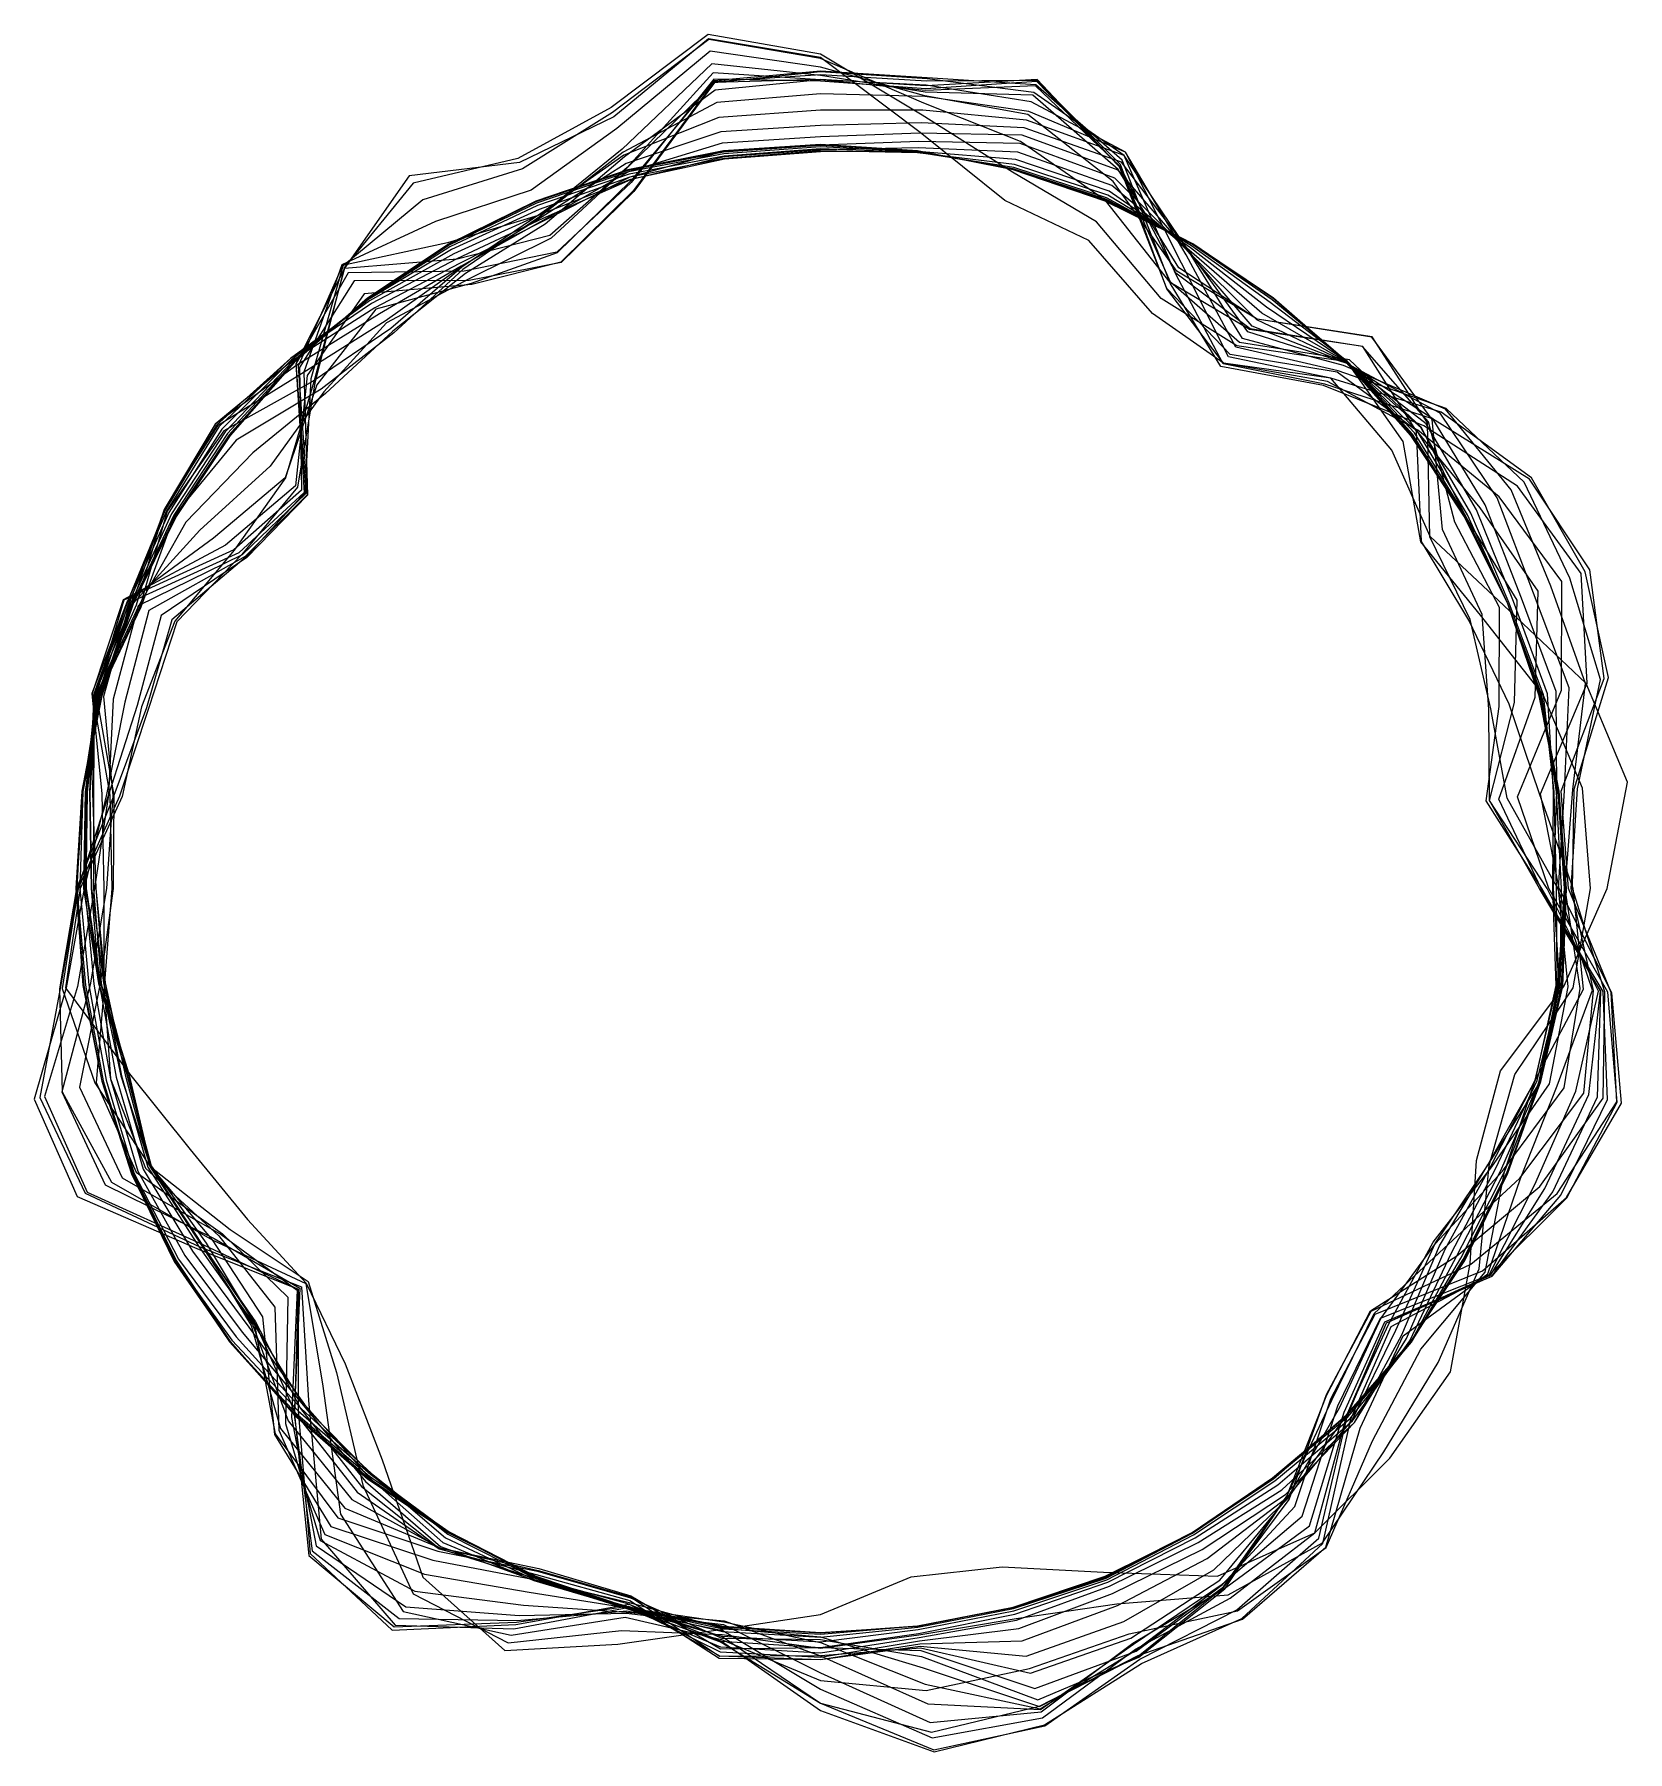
# Model space of a CAD drawing. Header units: millimetres. Extents: x -106 to 108, y -116 to 115.
import ezdxf

# ---------------------------------------------------------------- set-up
doc = ezdxf.new("R2010")
doc.units = ezdxf.units.MM
doc.header["$MEASUREMENT"] = 0
doc.layers.add('Layer 01', color=12, linetype='Continuous', true_color=0xc80000)

msp = doc.modelspace()

# ---------------------------------------------------------------- linework, layer by layer
at = {"layer": 'Layer 01'}
for points in [[(101.15, 0), (96.65, 12.72), (92.56, 24.8), (87.12, 36.09), (80.76, 46.63), (80.12, 61.48), (72.87, 72.87), (57.67, 75.15), (47.02, 81.45), (38.3, 92.47), (26.9, 100.4), (13.9, 105.57), (0, 111.56), (-15.02, 114.09), (-27.95, 104.31), (-40.06, 96.72), (-53.45, 92.57), (-64.18, 83.64), (-68.51, 68.51), (-69.29, 53.17), (-77.2, 44.57), (-87.19, 36.12), (-90.56, 24.27), (-94.95, 12.5), (-99.99, 0), (-102.27, -13.46), (-101.92, -27.31), (-95.29, -39.47), (-81.73, -47.19), (-69.16, -53.07), (-66.89, -66.89), (-64.52, -84.08), (-56.1, -97.17), (-41.56, -100.32), (-26.24, -97.91), (-13.29, -100.93), (0, -106.45), (14.19, -107.79), (28.08, -104.81), (41.49, -100.17), (56.04, -97.06), (67.97, -88.58), (74.21, -74.21), (80.69, -61.91), (89.31, -51.56), (91.93, -38.08), (96.03, -25.73), (102.55, -13.5)], [(103.49, 0), (102.4, 13.48), (97.12, 26.02), (88.7, 36.74), (80.7, 46.59), (78.3, 60.08), (70.78, 70.78), (55.96, 72.93), (45.79, 79.31), (37.11, 89.6), (25.8, 96.29), (13.68, 103.92), (0, 112.14), (-15.11, 114.8), (-28.12, 104.95), (-40.65, 98.13), (-54.73, 94.79), (-64.01, 83.43), (-67.95, 67.95), (-70.28, 53.93), (-77.78, 44.91), (-86.49, 35.83), (-90.29, 24.19), (-94.21, 12.4), (-99.76, 0), (-101.89, -13.41), (-97.51, -26.13), (-90.12, -37.33), (-79.35, -45.81), (-68.83, -52.82), (-65.04, -65.04), (-61.52, -80.18), (-54.73, -94.8), (-41.98, -101.36), (-26.72, -99.71), (-13.2, -100.26), (0, -102.11), (13.2, -100.29), (26.29, -98.1), (39.81, -96.12), (54.81, -94.93), (67.47, -87.94), (75.72, -75.72), (83.03, -63.71), (88.53, -51.11), (89.85, -37.22), (93.31, -25), (101.16, -13.32)], [(105.73, 0), (108.48, 14.28), (102.92, 27.58), (91.85, 38.05), (81.92, 47.3), (76.78, 58.92), (68.58, 68.58), (54.18, 70.61), (44.61, 77.27), (36.08, 87.11), (24.78, 92.48), (13.38, 101.63), (0, 111.67), (-15.04, 114.21), (-27.79, 103.71), (-40.43, 97.6), (-55.29, 95.77), (-63.96, 83.36), (-68.08, 68.08), (-71.91, 55.18), (-78.78, 45.48), (-86.75, 35.93), (-91.23, 24.44), (-93.83, 12.35), (-99.49, 0), (-101.44, -13.35), (-92.88, -24.89), (-84.71, -35.09), (-77.02, -44.47), (-69.12, -53.04), (-63.86, -63.86), (-58.9, -76.76), (-53.43, -92.54), (-42.41, -102.39), (-27.22, -101.57), (-13.1, -99.54), (0, -97.55), (12.18, -92.49), (24.42, -91.14), (38.06, -91.89), (53.36, -92.41), (66.45, -86.6), (76.54, -76.54), (84.66, -64.96), (87.31, -50.41), (88.18, -36.53), (91.41, -24.49), (99.92, -13.15)], [(97.68, 0), (89.93, 11.84), (89.83, 24.07), (88.94, 36.84), (83.6, 48.27), (82.19, 63.06), (74.1, 74.1), (58.71, 76.51), (48.16, 83.41), (40.02, 96.62), (28.56, 106.61), (14.09, 107.02), (0, 109.29), (-14.59, 110.83), (-26.63, 99.39), (-37.51, 90.57), (-50.11, 86.78), (-64.25, 83.74), (-70.19, 70.19), (-68.98, 52.93), (-77.32, 44.64), (-90.26, 37.39), (-93.5, 25.05), (-95.95, 12.63), (-98.97, 0), (-101.36, -13.34), (-105.65, -28.31), (-99.89, -41.37), (-83.8, -48.38), (-70.18, -53.85), (-70.19, -70.19), (-68.57, -89.37), (-57.55, -99.68), (-40.96, -98.9), (-25.77, -96.16), (-13.31, -101.13), (0, -110.45), (15.27, -116), (30.12, -112.41), (43.15, -104.17), (56.65, -98.12), (67.53, -88), (71.3, -71.3), (76.68, -58.84), (89.89, -51.9), (95.99, -39.76), (101.53, -27.21), (104.56, -13.77)], [(99.1, 0), (92.29, 12.15), (90.08, 24.14), (87.33, 36.17), (81.91, 47.29), (81.6, 62.61), (74.13, 74.13), (58.7, 76.51), (47.91, 82.98), (39.35, 95.01), (27.88, 104.05), (14.03, 106.55), (0, 110.4), (-14.81, 112.52), (-27.37, 102.16), (-38.88, 93.86), (-51.75, 89.64), (-64.31, 83.81), (-69.42, 69.42), (-68.93, 52.89), (-77.09, 44.51), (-88.61, 36.7), (-91.81, 24.6), (-95.66, 12.59), (-99.79, 0), (-102.17, -13.45), (-104.89, -28.1), (-98.83, -40.94), (-83.4, -48.15), (-69.75, -53.52), (-68.82, -68.82), (-67.09, -87.43), (-57.14, -98.98), (-41.2, -99.47), (-25.89, -96.64), (-13.33, -101.28), (0, -109.47), (14.93, -113.37), (29.44, -109.87), (42.69, -103.06), (56.7, -98.21), (67.93, -88.53), (72.54, -72.54), (78.33, -60.1), (89.71, -51.79), (94.1, -38.98), (98.99, -26.52), (103.77, -13.66)], [(96.96, 0), (89.45, 11.78), (91.23, 24.45), (91.24, 37.79), (85.25, 49.22), (81.73, 62.72), (72.86, 72.86), (57.73, 75.23), (47.74, 82.69), (40.22, 97.09), (28.91, 107.89), (14.12, 107.26), (0, 108.71), (-14.43, 109.61), (-25.96, 96.9), (-36.35, 87.75), (-48.84, 84.6), (-63.95, 83.34), (-70.51, 70.51), (-69.17, 53.08), (-77.71, 44.87), (-91.69, 37.98), (-95.05, 25.47), (-95.66, 12.59), (-97.56, 0), (-99.87, -13.15), (-104.29, -27.94), (-98.55, -40.82), (-82.92, -47.87), (-70.18, -53.85), (-70.7, -70.7), (-68.78, -89.63), (-57.27, -99.2), (-40.84, -98.6), (-25.84, -96.45), (-13.23, -100.52), (0, -109.49), (15.24, -115.76), (30.15, -112.51), (42.9, -103.57), (55.98, -96.95), (67, -87.31), (70.82, -70.82), (76.08, -58.38), (90.04, -51.98), (97.37, -40.33), (103.26, -27.67), (104.84, -13.8)], [(96.63, 0), (89.9, 11.84), (93.28, 24.99), (93.62, 38.78), (86.7, 50.06), (80.77, 61.98), (71.08, 71.08), (56.33, 73.41), (47.04, 81.48), (40.17, 96.98), (29.06, 108.46), (14.15, 107.46), (0, 108.53), (-14.32, 108.78), (-25.42, 94.88), (-35.43, 85.54), (-47.9, 82.97), (-63.49, 82.75), (-70.49, 70.49), (-69.38, 53.24), (-78.17, 45.13), (-92.83, 38.45), (-96.34, 25.82), (-95.09, 12.52), (-95.97, 0), (-98.13, -12.92), (-101.97, -27.32), (-96.14, -39.82), (-81.49, -47.05), (-69.97, -53.69), (-70.72, -70.72), (-68.3, -89.02), (-56.63, -98.09), (-40.75, -98.38), (-26.01, -97.06), (-13.13, -99.7), (0, -107.6), (15.03, -114.16), (29.86, -111.45), (42.34, -102.21), (55.05, -95.35), (66.45, -86.61), (70.76, -70.76), (76.09, -58.38), (90.21, -52.08), (98.42, -40.77), (104.45, -27.99), (104.86, -13.81)], [(96.86, 0), (91.18, 12), (96.03, 25.73), (96.45, 39.95), (88.64, 51.18), (80.16, 61.51), (69.42, 69.42), (55.07, 71.77), (46.57, 80.66), (40.18, 96.99), (29.14, 108.75), (14.2, 107.87), (0, 108.72), (-14.26, 108.35), (-25.1, 93.67), (-34.86, 84.16), (-47.19, 81.74), (-62.68, 81.68), (-70.03, 70.03), (-69.74, 53.52), (-78.85, 45.52), (-93.6, 38.77), (-97.36, 26.09), (-94.95, 12.5), (-95.05, 0), (-96.82, -12.75), (-99.6, -26.69), (-93.86, -38.88), (-80.52, -46.49), (-70.34, -53.97), (-71.07, -71.07), (-67.79, -88.35), (-55.73, -96.53), (-40.47, -97.7), (-26.1, -97.4), (-13.02, -98.91), (0, -105.41), (14.76, -112.1), (29.65, -110.65), (42, -101.4), (54.32, -94.08), (65.71, -85.63), (70.37, -70.37), (75.87, -58.22), (90.26, -52.11), (99.5, -41.21), (105.77, -28.34), (105.17, -13.85)], [(101.08, 0), (101.31, 13.34), (105.91, 28.38), (102.76, 42.57), (95.58, 55.18), (83.41, 64.01), (68.59, 68.59), (54.85, 71.48), (48.54, 84.07), (41, 98.97), (28.33, 105.74), (14.21, 107.95), (0, 108.69), (-14.13, 107.32), (-26.35, 98.36), (-36.98, 89.28), (-47.71, 82.64), (-57.48, 74.91), (-66.54, 66.54), (-76.3, 58.55), (-85.29, 49.24), (-91.67, 37.97), (-97.21, 26.05), (-98.53, 12.97), (-98.72, 0), (-96.98, -12.77), (-93.24, -24.98), (-89.95, -37.26), (-82.56, -47.66), (-76.12, -58.41), (-73.27, -73.27), (-64.88, -84.55), (-51.42, -89.06), (-38.01, -91.76), (-25.54, -95.32), (-13.26, -100.76), (0, -100.92), (13.59, -103.21), (29.22, -109.05), (42.79, -103.3), (54.34, -94.11), (62.67, -81.67), (68.05, -68.05), (73.94, -56.73), (85.52, -49.38), (96.69, -40.05), (105.18, -28.18), (105.41, -13.88)], [(99.29, 0), (96.76, 12.74), (103.03, 27.61), (102.24, 42.35), (93.68, 54.09), (81.07, 62.21), (67.59, 67.59), (53.83, 70.15), (46.98, 81.38), (40.55, 97.91), (28.94, 108), (14.34, 108.96), (0, 109.87), (-14.29, 108.56), (-25.49, 95.11), (-35.4, 85.46), (-46.95, 81.31), (-59.74, 77.85), (-67.7, 67.7), (-71.94, 55.2), (-81.55, 47.08), (-93.19, 38.6), (-97.9, 26.23), (-96.57, 12.71), (-96.33, 0), (-96.29, -12.68), (-95.41, -25.56), (-90.71, -37.57), (-80.87, -46.69), (-73.33, -56.27), (-72.8, -72.8), (-66.59, -86.79), (-53.2, -92.15), (-39.16, -94.54), (-25.9, -96.67), (-12.97, -98.53), (0, -101.31), (14.08, -106.94), (29.54, -110.24), (42.4, -102.36), (54.01, -93.54), (63.74, -83.07), (68.57, -68.57), (74.54, -57.2), (88.97, -51.37), (100.25, -41.52), (107.66, -28.85), (106.34, -14)], [(97.88, 0), (93.66, 12.33), (99.58, 26.68), (99.63, 41.27), (91.2, 52.65), (80.27, 61.59), (68.16, 68.16), (54.17, 70.59), (46.55, 80.62), (40.31, 97.32), (29.1, 108.62), (14.28, 108.5), (0, 109.34), (-14.27, 108.41), (-25.14, 93.82), (-34.87, 84.17), (-46.87, 81.19), (-61.33, 79.93), (-68.97, 68.97), (-70.53, 54.12), (-79.97, 46.17), (-93.69, 38.81), (-97.88, 26.23), (-95.52, 12.57), (-95.25, 0), (-96.24, -12.67), (-97.33, -26.08), (-91.98, -38.1), (-80.35, -46.39), (-71.58, -54.92), (-71.89, -71.89), (-67.24, -87.63), (-54.51, -94.42), (-39.9, -96.32), (-26.06, -97.24), (-12.96, -98.42), (0, -103.1), (14.42, -109.56), (29.56, -110.34), (42.07, -101.56), (53.98, -93.5), (64.73, -84.35), (69.52, -69.52), (75.27, -57.76), (89.92, -51.92), (100.3, -41.55), (107.06, -28.69), (105.81, -13.93)], [(100.51, 0), (99.55, 13.11), (105.34, 28.23), (103.4, 42.83), (95.29, 55.02), (82.27, 63.13), (67.8, 67.8), (54.1, 70.51), (47.73, 82.67), (40.82, 98.54), (28.67, 106.99), (14.33, 108.84), (0, 109.75), (-14.26, 108.3), (-25.96, 96.88), (-36.21, 87.41), (-47.29, 81.91), (-58.33, 76.02), (-66.76, 66.76), (-73.96, 56.75), (-83.42, 48.16), (-92.39, 38.27), (-97.6, 26.15), (-97.71, 12.86), (-97.69, 0), (-96.66, -12.73), (-94.02, -25.19), (-90.08, -37.31), (-81.74, -47.19), (-75, -57.55), (-73.36, -73.36), (-65.8, -85.75), (-52.11, -90.25), (-38.47, -92.87), (-25.7, -95.93), (-13.08, -99.38), (0, -100.56), (13.79, -104.72), (29.45, -109.92), (42.72, -103.15), (54.21, -93.89), (63.01, -82.12), (67.99, -67.99), (74.01, -56.79), (87.41, -50.47), (98.99, -41), (107.04, -28.68), (106.28, -13.99)], [(100.87, 0), (101.76, 13.4), (104.85, 28.09), (100.73, 41.72), (94.59, 54.61), (84.07, 64.51), (69.57, 69.57), (55.81, 72.74), (49.17, 85.16), (41, 98.99), (27.99, 104.45), (14.01, 106.44), (0, 106.82), (-13.91, 105.66), (-26.52, 98.96), (-37.47, 90.45), (-48.05, 83.22), (-57.32, 74.7), (-67.1, 67.1), (-78.52, 60.25), (-86.84, 50.14), (-91.32, 37.82), (-96.99, 25.99), (-98.83, 13.01), (-99.05, 0), (-97.03, -12.77), (-92.95, -24.91), (-90.05, -37.3), (-83.04, -47.94), (-76.51, -58.71), (-72.58, -72.58), (-63.91, -83.29), (-51.15, -88.6), (-37.85, -91.39), (-25.47, -95.06), (-13.45, -102.19), (0, -101.98), (13.48, -102.4), (28.81, -107.5), (42.45, -102.48), (54.18, -93.85), (62.66, -81.67), (68.74, -68.74), (74.4, -57.09), (83.79, -48.37), (93.98, -38.93), (102.57, -27.48), (103.88, -13.68)], [(100.09, 0), (101.12, 13.31), (102.81, 27.55), (98.15, 40.65), (92.83, 53.59), (83.99, 64.45), (70.31, 70.31), (56.71, 73.91), (49.48, 85.7), (40.81, 98.52), (27.67, 103.28), (13.77, 104.63), (0, 104.6), (-13.64, 103.63), (-26.41, 98.55), (-37.57, 90.71), (-48.21, 83.5), (-57.75, 75.27), (-68.18, 68.18), (-80.17, 61.52), (-87.82, 50.7), (-91.45, 37.88), (-97.03, 26), (-98.64, 12.99), (-98.68, 0), (-96.76, -12.74), (-92.97, -24.91), (-90.13, -37.34), (-83.14, -48), (-76.35, -58.59), (-71.55, -71.55), (-63, -82.11), (-51.16, -88.62), (-37.96, -91.63), (-25.51, -95.21), (-13.58, -103.18), (0, -103.06), (13.44, -102.06), (28.25, -105.43), (41.72, -100.73), (53.66, -92.94), (62.8, -81.85), (69.77, -69.77), (75.29, -57.78), (82.65, -47.72), (91.66, -37.96), (99.97, -26.79), (102.09, -13.44)], [(99.17, 0), (99.99, 13.16), (100.64, 26.97), (95.85, 39.7), (90.93, 52.5), (83.27, 63.89), (70.63, 70.63), (57.42, 74.83), (49.5, 85.73), (40.44, 97.63), (27.39, 102.23), (13.55, 102.92), (0, 102.56), (-13.39, 101.69), (-26.11, 97.46), (-37.4, 90.29), (-48.24, 83.56), (-58.51, 76.25), (-69.38, 69.38), (-81.05, 62.2), (-88.21, 50.93), (-91.95, 38.08), (-97.29, 26.07), (-98.2, 12.93), (-97.96, 0), (-96.35, -12.69), (-93.14, -24.96), (-90.11, -37.32), (-83.03, -47.94), (-76.02, -58.33), (-70.57, -70.57), (-62.25, -81.12), (-51.23, -88.74), (-38.19, -92.19), (-25.63, -95.66), (-13.62, -103.43), (0, -103.63), (13.41, -101.83), (27.64, -103.16), (40.79, -98.49), (52.85, -91.54), (62.87, -81.94), (70.75, -70.75), (76.35, -58.59), (82.33, -47.53), (90.25, -37.38), (97.99, -26.26), (100.5, -13.23)], [(100.23, 0), (99.26, 13.07), (96.7, 25.91), (92.36, 38.26), (86.58, 49.98), (79.45, 60.96), (70.78, 70.78), (60.84, 79.29), (50.03, 86.65), (38.37, 92.63), (25.92, 96.72), (13.04, 99.01), (0, 99.68), (-13, 98.75), (-25.81, 96.31), (-38.16, 92.13), (-49.92, 86.47), (-60.82, 79.26), (-70.78, 70.78), (-79.69, 61.15), (-86.91, 50.18), (-92.49, 38.31), (-96.63, 25.89), (-99.28, 13.07), (-100.08, 0), (-99.01, -13.03), (-96.56, -25.87), (-92.6, -38.35), (-86.84, -50.14), (-79.37, -60.9), (-70.5, -70.5), (-60.6, -78.98), (-49.91, -86.44), (-38.28, -92.43), (-25.91, -96.71), (-13.1, -99.47), (0, -100.21), (13.05, -99.09), (25.89, -96.63), (38.33, -92.54), (49.97, -86.56), (60.77, -79.2), (70.78, -70.78), (79.41, -60.94), (86.37, -49.86), (92.24, -38.21), (96.81, -25.94), (99.59, -13.11)], [(100.11, 0), (99.2, 13.06), (96.63, 25.89), (92.36, 38.26), (86.57, 49.98), (79.37, 60.91), (70.75, 70.75), (60.88, 79.34), (50.02, 86.64), (38.31, 92.5), (25.9, 96.65), (13.05, 99.1), (0, 99.87), (-13.03, 98.99), (-25.86, 96.5), (-38.23, 92.3), (-49.97, 86.56), (-60.84, 79.29), (-70.72, 70.72), (-79.47, 60.98), (-86.72, 50.07), (-92.39, 38.27), (-96.57, 25.88), (-99.21, 13.06), (-100.06, 0), (-99.1, -13.05), (-96.6, -25.88), (-92.51, -38.32), (-86.76, -50.09), (-79.41, -60.93), (-70.66, -70.66), (-60.76, -79.18), (-49.94, -86.5), (-38.27, -92.39), (-25.9, -96.65), (-13.07, -99.25), (0, -100.04), (13.04, -99.08), (25.88, -96.58), (38.29, -92.44), (49.97, -86.56), (60.8, -79.24), (70.72, -70.72), (79.37, -60.9), (86.52, -49.96), (92.36, -38.26), (96.72, -25.92), (99.36, -13.08)], [(100.02, 0), (99.15, 13.05), (96.6, 25.88), (92.38, 38.26), (86.59, 49.99), (79.34, 60.88), (70.72, 70.72), (60.88, 79.34), (50.01, 86.62), (38.28, 92.42), (25.89, 96.61), (13.05, 99.14), (0, 99.97), (-13.05, 99.11), (-25.88, 96.57), (-38.26, 92.37), (-49.99, 86.59), (-60.87, 79.32), (-70.71, 70.71), (-79.37, 60.9), (-86.62, 50.01), (-92.38, 38.27), (-96.58, 25.88), (-99.16, 13.05), (-100.01, 0), (-99.13, -13.05), (-96.6, -25.88), (-92.42, -38.28), (-86.65, -50.03), (-79.36, -60.9), (-70.7, -70.7), (-60.85, -79.3), (-49.98, -86.57), (-38.27, -92.39), (-25.89, -96.61), (-13.06, -99.16), (0, -100), (13.05, -99.12), (25.88, -96.58), (38.27, -92.39), (49.99, -86.59), (60.85, -79.31), (70.71, -70.71), (79.34, -60.88), (86.59, -49.99), (92.38, -38.27), (96.63, -25.89), (99.2, -13.06)], [(100, 0), (99.14, 13.05), (96.59, 25.88), (92.39, 38.27), (86.6, 50), (79.34, 60.88), (70.71, 70.71), (60.88, 79.34), (50, 86.6), (38.27, 92.39), (25.88, 96.59), (13.05, 99.14), (0, 100), (-13.05, 99.14), (-25.88, 96.59), (-38.27, 92.39), (-50, 86.6), (-60.88, 79.34), (-70.71, 70.71), (-79.34, 60.88), (-86.6, 50), (-92.39, 38.27), (-96.59, 25.88), (-99.14, 13.05), (-100, 0), (-99.14, -13.05), (-96.59, -25.88), (-92.39, -38.27), (-86.6, -50), (-79.34, -60.88), (-70.71, -70.71), (-60.88, -79.34), (-50, -86.6), (-38.27, -92.39), (-25.88, -96.59), (-13.05, -99.14), (0, -100), (13.05, -99.14), (25.88, -96.59), (38.27, -92.39), (50, -86.6), (60.88, -79.34), (70.71, -70.71), (79.34, -60.88), (86.6, -50), (92.39, -38.27), (96.59, -25.88), (99.14, -13.05)], [(100.27, 0), (99.29, 13.07), (96.78, 25.93), (92.36, 38.26), (86.62, 50.01), (79.58, 61.07), (70.81, 70.81), (60.71, 79.12), (49.98, 86.57), (38.46, 92.84), (25.97, 96.9), (13.02, 98.91), (0, 99.4), (-12.96, 98.43), (-25.72, 96), (-38.02, 91.8), (-49.8, 86.26), (-60.79, 79.23), (-70.89, 70.89), (-80.02, 61.4), (-87.21, 50.35), (-92.69, 38.39), (-96.82, 25.94), (-99.28, 13.07), (-99.95, 0), (-98.77, -13), (-96.38, -25.83), (-92.56, -38.34), (-86.72, -50.07), (-79.1, -60.7), (-70.21, -70.21), (-60.43, -78.75), (-49.95, -86.51), (-38.33, -92.53), (-25.93, -96.77), (-13.15, -99.87), (0, -100.6), (13.07, -99.26), (25.93, -96.77), (38.39, -92.69), (50.02, -86.63), (60.84, -79.29), (70.94, -70.94), (79.44, -60.96), (86.05, -49.68), (91.95, -38.09), (96.81, -25.94), (99.76, -13.13)], [(98.92, 0), (98.6, 12.98), (97.15, 26.03), (92.58, 38.35), (87.4, 50.46), (80.71, 61.93), (70.74, 70.74), (59.33, 77.32), (49.54, 85.81), (39.14, 94.5), (26.52, 98.97), (13.11, 99.55), (0, 99.26), (-12.94, 98.32), (-25.52, 95.26), (-37.31, 90.07), (-48.86, 84.62), (-60.35, 78.65), (-71.23, 71.23), (-81.19, 62.3), (-88.06, 50.84), (-93.13, 38.58), (-97.65, 26.16), (-98.25, 12.94), (-98.02, 0), (-96.92, -12.76), (-94.67, -25.37), (-91.03, -37.71), (-84.38, -48.72), (-76.84, -58.96), (-69.34, -69.34), (-60.69, -79.09), (-50.75, -87.9), (-38.53, -93.01), (-25.91, -96.71), (-13.42, -101.91), (0, -102.73), (13.25, -100.64), (26.34, -98.31), (38.84, -93.77), (50.75, -87.9), (62.01, -80.82), (71.76, -71.76), (78.78, -60.45), (83.96, -48.48), (90.11, -37.33), (96.04, -25.73), (99.01, -13.04)], [(98.41, 0), (98.51, 12.97), (97.72, 26.18), (93.12, 38.57), (88.16, 50.9), (81.41, 62.47), (70.69, 70.69), (58.64, 76.42), (49.43, 85.61), (39.55, 95.49), (26.83, 100.13), (13.22, 100.41), (0, 99.93), (-13.04, 99.06), (-25.62, 95.6), (-37.17, 89.75), (-48.5, 84), (-59.9, 78.06), (-70.96, 70.96), (-81.35, 62.42), (-88.14, 50.89), (-92.88, 38.47), (-97.67, 26.17), (-97.85, 12.88), (-97.4, 0), (-96.32, -12.68), (-93.95, -25.17), (-90.41, -37.45), (-83.48, -48.2), (-76.18, -58.45), (-69.49, -69.49), (-61.16, -79.7), (-51.06, -88.43), (-38.51, -92.97), (-25.86, -96.5), (-13.5, -102.56), (0, -103.28), (13.31, -101.12), (26.65, -99.46), (39.25, -94.75), (51.28, -88.83), (62.49, -81.44), (71.77, -71.77), (78.15, -59.97), (83.19, -48.03), (89.69, -37.15), (96.11, -25.75), (98.86, -13.01)], [(98.5, 0), (98.98, 13.03), (98.89, 26.5), (94.2, 39.02), (89.34, 51.58), (82.29, 63.14), (70.66, 70.66), (58, 75.59), (49.42, 85.6), (40, 96.56), (27.13, 101.24), (13.37, 101.53), (0, 101.02), (-13.19, 100.17), (-25.81, 96.34), (-37.2, 89.82), (-48.29, 83.64), (-59.27, 77.24), (-70.35, 70.35), (-81.33, 62.41), (-88.21, 50.93), (-92.48, 38.3), (-97.54, 26.14), (-97.83, 12.88), (-97.38, 0), (-96.12, -12.65), (-93.44, -25.04), (-90.11, -37.33), (-83.04, -47.95), (-75.91, -58.24), (-69.89, -69.89), (-61.67, -80.37), (-51.22, -88.71), (-38.4, -92.7), (-25.76, -96.14), (-13.57, -103.11), (0, -103.6), (13.36, -101.51), (27.09, -101.09), (39.91, -96.34), (51.99, -90.05), (62.78, -81.81), (71.44, -71.44), (77.33, -59.34), (82.61, -47.69), (89.71, -37.16), (96.75, -25.92), (99.37, -13.08)], [(100.08, 0), (99.19, 13.06), (96.86, 25.95), (92.36, 38.26), (86.73, 50.07), (79.82, 61.25), (70.82, 70.82), (60.42, 78.75), (49.88, 86.39), (38.6, 93.18), (26.07, 97.29), (13.02, 98.87), (0, 99.13), (-12.92, 98.13), (-25.62, 95.61), (-37.81, 91.28), (-49.58, 85.88), (-60.74, 79.16), (-71.07, 71.07), (-80.44, 61.73), (-87.57, 50.56), (-92.95, 38.5), (-97.12, 26.02), (-99.13, 13.05), (-99.55, 0), (-98.33, -12.95), (-96.01, -25.73), (-92.28, -38.22), (-86.26, -49.8), (-78.53, -60.26), (-69.83, -69.83), (-60.32, -78.61), (-50.1, -86.78), (-38.39, -92.69), (-25.94, -96.82), (-13.23, -100.46), (0, -101.22), (13.11, -99.6), (26.01, -97.06), (38.48, -92.9), (50.14, -86.85), (61.07, -79.59), (71.2, -71.2), (79.39, -60.92), (85.52, -49.37), (91.45, -37.88), (96.63, -25.89), (99.72, -13.13)], [(99.59, 0), (98.92, 13.02), (96.94, 25.97), (92.4, 38.27), (86.96, 50.21), (80.18, 61.53), (70.79, 70.79), (59.96, 78.14), (49.71, 86.11), (38.82, 93.72), (26.25, 97.97), (13.04, 99.04), (0, 99.02), (-12.91, 98.03), (-25.54, 95.3), (-37.55, 90.65), (-49.25, 85.3), (-60.62, 79), (-71.23, 71.23), (-80.87, 62.05), (-87.88, 50.74), (-93.14, 38.58), (-97.44, 26.11), (-98.76, 13), (-98.85, 0), (-97.67, -12.86), (-95.42, -25.57), (-91.74, -38), (-85.42, -49.31), (-77.72, -59.63), (-69.48, -69.48), (-60.39, -78.7), (-50.39, -87.28), (-38.47, -92.88), (-25.94, -96.81), (-13.32, -101.17), (0, -101.99), (13.18, -100.1), (26.14, -97.54), (38.61, -93.22), (50.37, -87.25), (61.49, -80.14), (71.52, -71.52), (79.2, -60.77), (84.79, -48.96), (90.78, -37.6), (96.32, -25.81), (99.43, -13.09)]]:
    msp.add_lwpolyline(points, close=True, dxfattribs=at)

doc.saveas('drawing.dxf')
